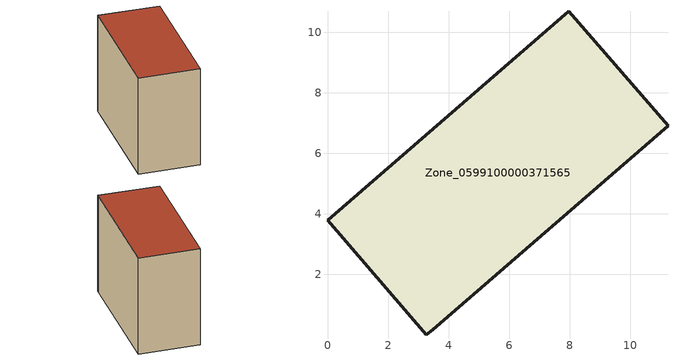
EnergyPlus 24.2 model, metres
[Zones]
Zone_0599100000371565
 floor ground (C_G): 11.26,6.9 3.48,0.17 3.27,0.01 0,3.78 7.98,10.69 z2.3
 wall outside (C_F): 11.26,6.9 7.98,10.69 0,3.78 3.27,0.01 3.48,0.17 11.26,6.9 z2.3:10.7
 roof outside (C_R): 3.48,0.17 11.26,6.9 7.98,10.69 0,3.78 3.27,0.01 z10.7
[BUILDING]
Pand.0599100000371565: North Axis=0; Terrain=City; Loads Convergence Tolerance Value=0.04; Temperature Convergence Tolerance Value=0.4; Solar Distribution=FullExterior; Maximum Number of Warmup Days=25; Minimum Number of Warmup Days=1
[Site:Location]
Rotterdam.The.Hague.AP_ZH_NLD Design_Conditions: Latitude=51.96; Longitude=4.45; Time Zone=1; Elevation=-4.5
[SITE:GROUNDTEMPERATURE:BUILDINGSURFACE]
18, 18, 18, 18, 18, 18, 18, 18, 18, 18, 18, 18
[MATERIAL] Thermal Absorptance=0.9; Solar Absorptance=0.7; Visible Absorptance=0.7
Name | Roughness | Thickness | Conductivity | Density | Specific Heat
G.TI.1992-2005 | MediumSmooth | 0.15 | 0.06 | 540 | 1210
F.TI.1992-2005 | Rough | 0.3 | 0.12 | 1920 | 840
R.TI.1992-2005 | MediumRough | 0.2 | 0.08 | 1500 | 1000
[CONSTRUCTION]
C_G: G.TI.1992-2005
C_F: F.TI.1992-2005
C_R: R.TI.1992-2005
[ZONE]
Zone_0599100000371565: Type=1; Multiplier=1; Ceiling Height=Autocalculate; Volume=Autocalculate; Floor Area=autocalculate; Part of Total Floor Area=Yes
[ZONEINFILTRATION:DESIGNFLOWRATE]
Infil_Zone_0599100000371565: Zone or ZoneList or Space or SpaceList=Zone_0599100000371565; Schedule=AlwaysOn; Design Flow Rate Calculation Method=Flow/Area; Flow Rate per Floor Area=0.0015; Constant Term Coefficient=1; Temperature Term Coefficient=0; Velocity Term Coefficient=0; Velocity Squared Term Coefficient=0
[HVACTEMPLATE:ZONE:IDEALLOADSAIRSYSTEM]
Zone_0599100000371565: Maximum Heating Supply Air Temperature=50; Minimum Cooling Supply Air Temperature=13; Maximum Heating Supply Air Humidity Ratio=0.0156; Minimum Cooling Supply Air Humidity Ratio=0.0077; Heating Limit=NoLimit; Cooling Limit=NoLimit; Dehumidification Control Type=ConstantSensibleHeatRatio; Cooling Sensible Heat Ratio=0.7; Dehumidification Setpoint=60; Humidification Control Type=None; Humidification Setpoint=30; Outdoor Air Method=None; Outdoor Air Flow Rate per Person=0.00944; Outdoor Air Flow Rate per Zone Floor Area=0; Outdoor Air Flow Rate per Zone=0; Demand Controlled Ventilation Type=None; Outdoor Air Economizer Type=NoEconomizer; Heat Recovery Type=None; Sensible Heat Recovery Effectiveness=0.7; Latent Heat Recovery Effectiveness=0.65
[ZONECONTROL:THERMOSTAT]
ThermostatControl_Zone_0599100000371565: Zone or ZoneList=Zone_0599100000371565; Control Type Schedule=DualSetpointControlType; Control 1=Thermostat_Zone_0599100000371565; Temperature Difference Between Cutout And Setpoint=0
[THERMOSTATSETPOINT:DUALSETPOINT]
Thermostat_Zone_0599100000371565: Heating Setpoint Temperature Schedule=HeatingSetpoint_Zone_0599100000371565; Cooling Setpoint Temperature Schedule=CoolingSetpoint_Zone_0599100000371565
[SCHEDULE:COMPACT]
HeatingSetpoint_Zone_0599100000371565: Through: 12/31, For: AllDays, Until: 24:00, 21
CoolingSetpoint_Zone_0599100000371565: Through: 12/31, For: AllDays, Until: 24:00, 24
DualSetpointControlType: Through: 12/31, For: AllDays, Until: 24:00, 4
AlwaysOn: Through: 12/31, For: AllDays, Until: 24:00, 1
